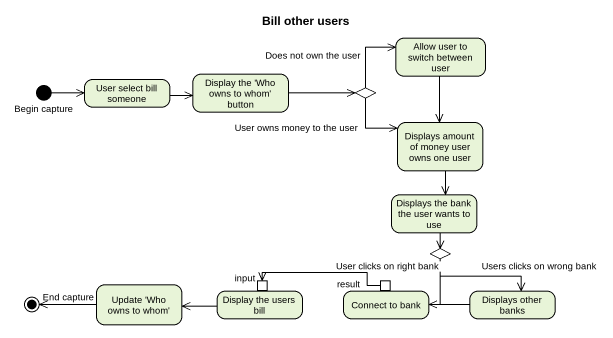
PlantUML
@startuml
title Bill other users
hide empty description
state "Allow user to switch between user" as Allow_user_to_switch
state "Begin capture" as Begin_capture <<start>>
state "User select bill someone" as User_select_bill_someone
state "Display the 'Who owns to whom' button" as Display_the_Who_owns_to
state choice1 <<choice>>
state "Displays amount of money user owns one user" as Displays_amount_of_money
state "Displays the bank the user wants to use" as Displays_the_bank_the_user
state choice2 <<choice>>
state "Update 'Who owns to whom'" as Update_Who_owns_to_whom
state "Display the users bill" as Display_the_users_bill {
  state input <<inputPin>>
}
state "Connect to bank" as Connect_to_bank {
  state result <<outputPin>>
}
state "Displays other banks" as Displays_other_banks
Allow_user_to_switch --> Displays_amount_of_money
Begin_capture -right-> User_select_bill_someone
User_select_bill_someone -right-> Display_the_Who_owns_to
Display_the_Who_owns_to -right-> choice1
choice1 -right-> Allow_user_to_switch : Does not own the user
choice1 --> Displays_amount_of_money : User owns money to the user
Displays_amount_of_money --> Displays_the_bank_the_user
Displays_the_bank_the_user --> choice2
choice2 --> Connect_to_bank : User clicks on right bank
choice2 --> Displays_other_banks : Users clicks on wrong bank
Display_the_users_bill -left-> Update_Who_owns_to_whom
result -left-> input
Displays_other_banks -left-> Connect_to_bank
Update_Who_owns_to_whom -left-> [*] : End capture
@enduml
